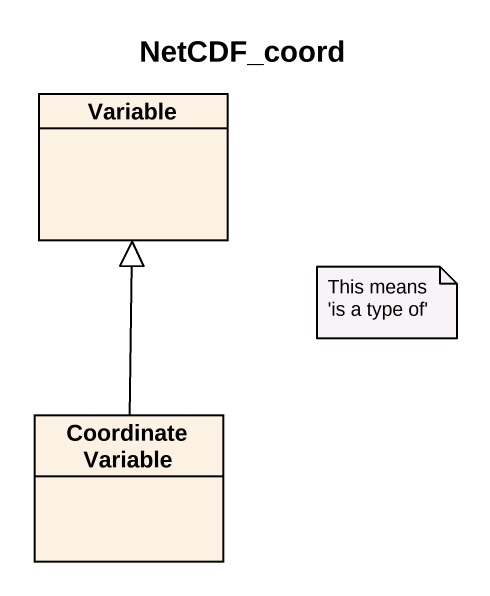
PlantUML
@startuml
title NetCDF_coord
hide circle
hide empty members
class Variable
class "Coordinate Variable" as Coordinate_Variable
Coordinate_Variable -up-|> Variable
note as N1
  This means 'is a type of'
end note
@enduml
